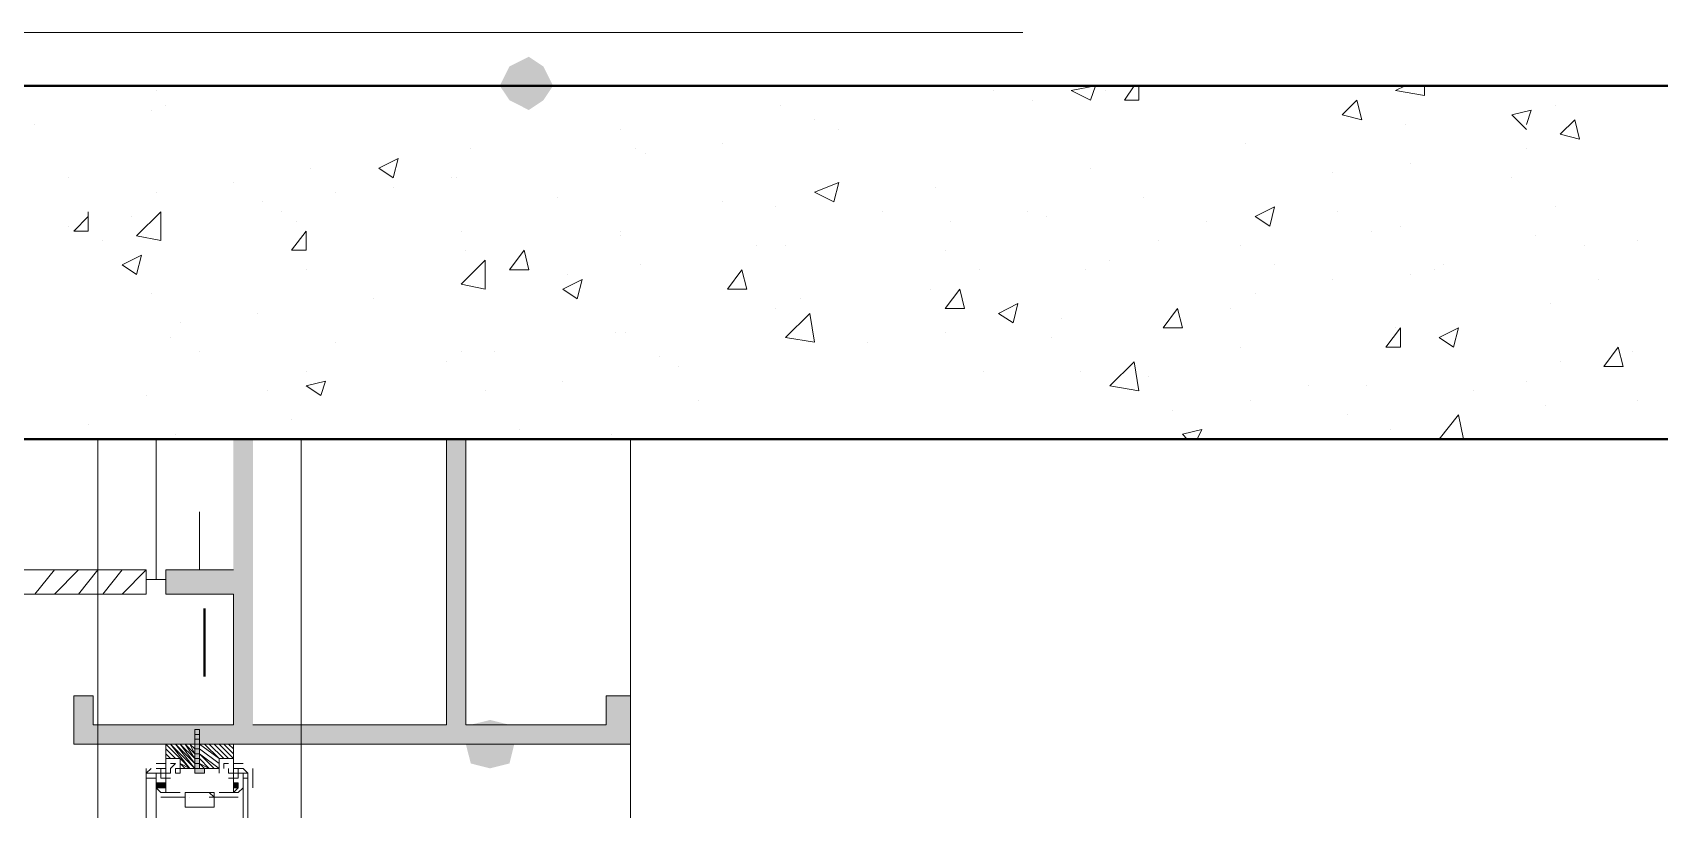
# Model space of a CAD drawing. Header units: millimetres. Extents: x 182 to 575, y -105 to 95.
# Drawn here: x 366.535 to 368.135, y 0.86 to 1.625 of the extents above; entities that cross this region are included whole.
import ezdxf

# ---------------------------------------------------------------- set-up
doc = ezdxf.new("R2010")
doc.units = ezdxf.units.MM
doc.header["$MEASUREMENT"] = 0
doc.layers.add('PDF_Geometry', color=7, linetype='Continuous')
doc.layers.add('PDF_Solid Fills', color=7, linetype='Continuous')

msp = doc.modelspace()

# ---------------------------------------------------------------- hatches: boundary and pattern name
at = {"layer": 'PDF_Solid Fills', "transparency": 33554559}
for points in [[(367.0226, 1.5483), (367.0369, 1.5579), (367.0464, 1.5722), (367.0369, 1.5912), (367.0226, 1.6007), (367.0036, 1.5912), (366.994, 1.5722), (367.0036, 1.5579)], [(367.0036, 0.9436), (366.9845, 0.9483), (366.9655, 0.9436), (366.9607, 0.9436), (366.9607, 1.2245), (366.9417, 1.2245), (366.9417, 0.9436), (366.7512, 0.9436), (366.7512, 1.2245), (366.7321, 1.2245), (366.7321, 1.096), (366.6655, 1.096), (366.6655, 1.0722), (366.7321, 1.0722), (366.7321, 0.9436), (366.594, 0.9436), (366.594, 0.9722), (366.575, 0.9722), (366.575, 0.9245), (366.9607, 0.9245), (366.9655, 0.9055), (366.9845, 0.9007), (367.0036, 0.9055), (367.0083, 0.9245), (367.1226, 0.9245), (367.1226, 0.9722), (367.0988, 0.9722), (367.0988, 0.9436)]]:
    msp.add_hatch(color=256, dxfattribs=at).paths.add_polyline_path(points)
at = {"layer": 'PDF_Solid Fills', "true_color": 0xb9b9b9, "transparency": 33554559}
msp.add_hatch(color=9, dxfattribs=at).paths.add_polyline_path([(366.6988, 0.9007), (366.6988, 0.9388), (366.694, 0.9388), (366.694, 0.896), (366.7036, 0.896), (366.7036, 0.9007)])
at = {"layer": 'PDF_Solid Fills', "true_color": 0xdddddd, "transparency": 33554559}
for points in [[(366.656, 0.8817), (366.6655, 0.8817), (366.6655, 0.8864), (366.656, 0.8864)], [(366.7321, 0.8817), (366.7369, 0.8817), (366.7369, 0.8864), (366.7321, 0.8864)]]:
    msp.add_hatch(color=254, dxfattribs=at).paths.add_polyline_path(points)
h = msp.add_hatch(color=254, dxfattribs=at)
h.paths.add_polyline_path([(366.6607, 0.8817), (366.6607, 0.8864), (366.6607, 0.8817)], flags=0)
h.paths.add_polyline_path([(366.6607, 0.8817), (366.6607, 0.8864), (366.6607, 0.8817)], flags=0)
h.paths.add_polyline_path([(366.6607, 0.8817), (366.6607, 0.8864), (366.6607, 0.8817)], flags=0)
h.paths.add_polyline_path([(366.6607, 0.8817), (366.6607, 0.8864), (366.6607, 0.8817)], flags=0)
h = msp.add_hatch(color=254, dxfattribs=at)
h.paths.add_polyline_path([(366.6655, 0.8817), (366.6655, 0.8817), (366.6655, 0.8817)], flags=0)
h.paths.add_polyline_path([(366.6655, 0.8817), (366.6655, 0.8817), (366.6655, 0.8817)], flags=0)
h.paths.add_polyline_path([(366.6655, 0.8817), (366.6655, 0.8817), (366.6655, 0.8817)], flags=0)
h.paths.add_polyline_path([(366.6655, 0.8817), (366.6655, 0.8817), (366.6655, 0.8817)], flags=0)
h.paths.add_polyline_path([(366.6655, 0.8817), (366.6655, 0.8864), (366.6655, 0.8817)], flags=0)
h = msp.add_hatch(color=254, dxfattribs=at)
h.paths.add_polyline_path([(366.7321, 0.8817), (366.7321, 0.8817), (366.7321, 0.8817)], flags=0)
h.paths.add_polyline_path([(366.7321, 0.8817), (366.7321, 0.8817), (366.7321, 0.8817)], flags=0)
h.paths.add_polyline_path([(366.7321, 0.8817), (366.7321, 0.8864), (366.7321, 0.8817)], flags=0)
h.paths.add_polyline_path([(366.7321, 0.8817), (366.7321, 0.8817), (366.7321, 0.8817)], flags=0)
h.paths.add_polyline_path([(366.7321, 0.8817), (366.7321, 0.8817), (366.7321, 0.8817)], flags=0)
h.paths.add_polyline_path([(366.7321, 0.8817), (366.7321, 0.8817), (366.7321, 0.8817)], flags=0)
h.paths.add_polyline_path([(366.7321, 0.8817), (366.7321, 0.8817), (366.7321, 0.8817)], flags=0)
h.paths.add_polyline_path([(366.7321, 0.8817), (366.7321, 0.8817), (366.7321, 0.8817)], flags=0)
h.paths.add_polyline_path([(366.7321, 0.8817), (366.7321, 0.8817), (366.7321, 0.8817)], flags=0)
h.paths.add_polyline_path([(366.7321, 0.8817), (366.7321, 0.8817), (366.7321, 0.8817)], flags=0)
h.paths.add_polyline_path([(366.7321, 0.8817), (366.7321, 0.8817), (366.7321, 0.8817)], flags=0)
h.paths.add_polyline_path([(366.7321, 0.8817), (366.7321, 0.8817), (366.7321, 0.8817)], flags=0)
h.paths.add_polyline_path([(366.7321, 0.8817), (366.7321, 0.8817), (366.7321, 0.8817)], flags=0)
h.paths.add_polyline_path([(366.7321, 0.8817), (366.7321, 0.8817), (366.7321, 0.8817)], flags=0)
h.paths.add_polyline_path([(366.7321, 0.8817), (366.7321, 0.8817), (366.7321, 0.8817)], flags=0)
h.paths.add_polyline_path([(366.7321, 0.8817), (366.7321, 0.8817), (366.7321, 0.8817)], flags=0)
h = msp.add_hatch(color=254, dxfattribs=at)
h.paths.add_polyline_path([(366.7369, 0.8817), (366.7369, 0.8864), (366.7369, 0.8817)], flags=0)
h.paths.add_polyline_path([(366.7369, 0.8817), (366.7369, 0.8864), (366.7369, 0.8817)], flags=0)
h.paths.add_polyline_path([(366.7369, 0.8817), (366.7369, 0.8864), (366.7369, 0.8817)], flags=0)

# ---------------------------------------------------------------- linework, layer by layer
at = {"layer": 'PDF_Geometry', "lineweight": 13}
for points in [[(364.4464, 1.5722), (364.4464, 1.6245), (367.5083, 1.6245)], [(366.994, 1.5722), (366.9321, 1.5722)], [(366.6988, 1.3103), (366.6988, 1.3103)], [(364.8702, 1.2245), (377.3179, 1.2245)], [(366.5988, 1.2245), (366.5988, -2.4278)], [(366.656, 1.0864), (366.656, 1.2245)], [(366.7988, 1.2245), (366.7988, -2.4278)], [(366.894, 0.9245), (366.9226, 0.9245), (367.1226, 0.9245), (367.1226, 0.9722), (367.0988, 0.9722), (367.0988, 0.9436), (366.9607, 0.9436), (366.9607, 1.2245)], [(366.9226, 0.9436), (366.9417, 0.9436), (366.9417, 1.2245)], [(366.6988, 1.096), (366.6988, 1.1531)], [(366.5369, 1.0722), (366.556, 1.096)], [(366.556, 1.0722), (366.5798, 1.096)], [(366.9417, 0.9245), (366.7512, 0.9245), (366.575, 0.9245), (366.575, 0.9722), (366.594, 0.9722), (366.594, 0.9436), (366.7321, 0.9436), (366.7321, 1.0722), (366.6655, 1.0722), (366.6655, 1.096), (366.7321, 1.096)], [(366.5798, 1.0722), (366.5988, 1.096)], [(366.6036, 1.0722), (366.6226, 1.096)], [(366.6464, 1.0769), (366.6464, 1.0722), (366.6464, 1.096), (366.6226, 1.0722)], [(366.6655, 1.0722), (366.6655, 1.096)], [(366.6655, 1.0864), (366.6464, 1.0864)], [(366.7512, 0.9436), (366.9417, 0.9436)], [(366.8512, 0.9245), (366.675, 0.9245)]]:
    msp.add_lwpolyline(points, dxfattribs=at)
at = {"layer": 'PDF_Geometry', "lineweight": 40}
for points in [[(377.1179, 1.2245), (377.5702, 1.2245), (377.5702, 1.5722), (364.8464, 1.5722), (364.4702, 1.5722), (364.4702, 1.2245), (364.8464, 1.2245), (364.9179, 1.2245)], [(365.6464, 1.2245), (376.394, 1.2245)], [(366.7036, 1.0579), (366.7036, 0.9912)]]:
    msp.add_lwpolyline(points, dxfattribs=at)
at = {"layer": 'PDF_Geometry', "lineweight": 13}
for points in [[(365.8702, 1.5722), (367.2179, 1.5722)], [(366.0369, 1.096), (366.6464, 1.096), (366.6464, 1.0722), (366.0369, 1.0722)], [(366.6464, 0.8912), (366.656, 0.8912), (366.656, 0.1388), (366.6464, 0.1388)], [(366.7464, 0.8912), (366.7417, 0.8912), (366.7417, 0.1388), (366.7464, 0.1388)]]:
    msp.add_lwpolyline(points, close=True, dxfattribs=at)
at = {"layer": 'PDF_Geometry', "lineweight": 0}
for points in [[(367.4226, 1.5722), (367.4226, 1.5722)], [(367.6226, 1.5722), (367.6226, 1.5579), (367.6083, 1.5579), (367.6179, 1.5722)], [(367.9036, 1.5722), (367.9036, 1.5626), (367.875, 1.5674), (367.8845, 1.5722)], [(366.656, 1.5674), (366.656, 1.5674)], [(366.6655, 1.5531), (366.6655, 1.5531)], [(367.2702, 1.5531), (367.2702, 1.5531)], [(367.4798, 1.5674), (367.4798, 1.5674)], [(367.5179, 1.5579), (367.5179, 1.5579)], [(367.5893, 1.5674), (367.5893, 1.5674)], [(368.0321, 1.5531), (368.0321, 1.5531)], [(366.6512, 1.5483), (366.6512, 1.5483)], [(367.3036, 1.5388), (367.3036, 1.5388)], [(368.0036, 1.5293), (367.9893, 1.5436), (368.0083, 1.5483), (368.0036, 1.5341)], [(366.5369, 1.5341), (366.5369, 1.5341)], [(367.1131, 1.5293), (367.1131, 1.5293)], [(367.3274, 1.5293), (367.3274, 1.5293)], [(367.8845, 1.5341), (367.8845, 1.5341)], [(366.9655, 1.5103), (366.9655, 1.5103)], [(367.1274, 1.5103), (367.1274, 1.5103)], [(367.1369, 1.5055), (367.1369, 1.5055)], [(367.2131, 1.515), (367.2131, 1.515)], [(367.7274, 1.515), (367.7274, 1.515)], [(368.0036, 1.5103), (368.0036, 1.5103)], [(366.8083, 1.4912), (366.8083, 1.4912)], [(367.575, 1.4912), (367.575, 1.4912)], [(367.8893, 1.496), (367.8893, 1.496)], [(366.5702, 1.4817), (366.5702, 1.4817)], [(366.7321, 1.4769), (366.7321, 1.4769)], [(366.8893, 1.4722), (366.8893, 1.4722)], [(366.9464, 1.4817), (366.9464, 1.4817)], [(366.9512, 1.4817), (366.9512, 1.4817)], [(367.4226, 1.4722), (367.4226, 1.4722)], [(367.8131, 1.4864), (367.8131, 1.4864)], [(367.9893, 1.4817), (367.9893, 1.4817)], [(366.656, 1.4674), (366.656, 1.4674)], [(366.7607, 1.4579), (366.7607, 1.4579)], [(366.8321, 1.4674), (366.8321, 1.4674)], [(367.0512, 1.4626), (367.0512, 1.4626)], [(367.2131, 1.4579), (367.2131, 1.4579)], [(367.6274, 1.4626), (367.6274, 1.4626)], [(366.5893, 1.4483), (366.5893, 1.4293), (366.575, 1.4293), (366.5893, 1.4436)], [(366.6321, 1.4436), (366.6321, 1.4436)], [(366.7798, 1.4483), (366.7798, 1.4483)], [(367.2655, 1.4531), (367.2655, 1.4531)], [(367.3702, 1.4483), (367.3702, 1.4483)], [(367.5131, 1.4483), (367.5131, 1.4483)], [(367.5321, 1.4436), (367.5321, 1.4436)], [(367.8179, 1.4483), (367.8179, 1.4483)], [(368.0321, 1.4531), (368.0321, 1.4531)], [(366.5702, 1.4341), (366.5702, 1.4341)], [(366.794, 1.4388), (366.794, 1.4388)], [(366.956, 1.4293), (366.956, 1.4293)], [(367.1131, 1.4293), (367.1131, 1.4293)], [(367.1131, 1.4245), (367.1131, 1.4245)], [(367.4369, 1.4388), (367.4369, 1.4388)], [(367.6893, 1.4388), (367.6893, 1.4388)], [(367.8512, 1.4293), (367.8512, 1.4293)], [(367.8798, 1.4341), (367.8798, 1.4341)], [(368.0131, 1.4245), (368.0131, 1.4245)], [(366.6036, 1.4198), (366.6036, 1.4198)], [(366.9607, 1.4103), (366.9607, 1.4103)], [(367.2464, 1.415), (367.2464, 1.415)], [(367.275, 1.415), (367.275, 1.415)], [(367.4321, 1.4103), (367.4321, 1.4103)], [(367.6417, 1.4198), (367.6417, 1.4198)], [(367.7226, 1.415), (367.7226, 1.415)], [(368.0607, 1.415), (368.0607, 1.415)], [(368.1131, 1.4198), (368.1131, 1.4198)], [(367.1321, 1.396), (367.1321, 1.396)], [(367.594, 1.4007), (367.594, 1.4007)], [(367.756, 1.396), (367.756, 1.396)], [(367.9226, 1.396), (367.9226, 1.396)], [(366.8036, 1.3912), (366.8036, 1.3912)], [(367.0607, 1.3864), (367.0607, 1.3864)], [(367.4655, 1.3912), (367.4655, 1.3912)], [(367.5702, 1.3912), (367.5702, 1.3912)], [(367.8131, 1.3817), (367.8131, 1.3817)], [(367.8893, 1.3864), (367.8893, 1.3864)], [(367.9131, 1.3912), (367.9131, 1.3912)], [(368.075, 1.3817), (368.075, 1.3817)], [(366.6512, 1.3674), (366.6512, 1.3674)], [(366.8702, 1.3626), (366.8702, 1.3626)], [(367.2893, 1.3626), (367.2893, 1.3626)], [(367.4179, 1.3722), (367.4179, 1.3722)], [(367.7369, 1.3674), (367.7369, 1.3674)], [(366.7559, 1.3483), (366.7559, 1.3483)], [(367.2655, 1.3531), (367.2655, 1.3531)], [(367.7131, 1.3531), (367.7131, 1.3531)], [(368.0274, 1.3579), (368.0274, 1.3579)], [(366.6798, 1.3388), (366.6798, 1.3388)], [(367.1083, 1.3293), (367.1083, 1.3293)], [(367.1179, 1.3293), (367.1179, 1.3293)], [(367.4321, 1.3293), (367.4321, 1.3293)], [(367.5464, 1.3436), (367.5464, 1.3436)], [(367.875, 1.3341), (367.875, 1.3341)], [(366.6702, 1.3245), (366.6702, 1.3245)], [(366.8321, 1.3198), (366.8321, 1.3198)], [(367.356, 1.3198), (367.356, 1.3198)], [(367.5369, 1.3245), (367.5369, 1.3245)], [(367.7226, 1.315), (367.7226, 1.315)], [(366.9417, 1.3007), (366.9417, 1.3007)], [(366.956, 1.3103), (366.956, 1.3103)], [(366.9893, 1.3103), (366.9893, 1.3103)], [(367.1512, 1.3055), (367.1512, 1.3055)], [(368.0369, 1.3007), (368.0369, 1.3007)], [(368.1083, 1.3103), (368.1083, 1.3103)], [(366.8036, 1.2912), (366.8036, 1.2912)], [(367.056, 1.2817), (367.056, 1.2817)], [(367.1702, 1.296), (367.1702, 1.296)], [(367.4702, 1.2912), (367.4702, 1.2912)], [(367.5655, 1.2912), (367.5655, 1.2912)], [(367.6321, 1.2864), (367.6321, 1.2864)], [(368.0036, 1.2817), (368.0036, 1.2817)], [(366.6464, 1.2674), (366.6464, 1.2674)], [(366.7655, 1.2722), (366.7655, 1.2722)], [(366.9798, 1.2722), (366.9798, 1.2722)], [(367.7893, 1.2769), (367.7893, 1.2769)], [(367.8464, 1.2769), (367.8464, 1.2769)], [(367.9512, 1.2722), (367.9512, 1.2722)], [(367.1893, 1.2626), (367.1893, 1.2626)], [(367.656, 1.2531), (367.656, 1.2531)], [(367.7321, 1.2626), (367.7321, 1.2626)], [(367.8274, 1.2483), (367.8274, 1.2483)], [(367.9226, 1.2245), (367.9179, 1.2245), (367.9369, 1.2483), (367.9417, 1.2245)], [(368.0226, 1.2579), (368.0226, 1.2579)], [(368.1131, 1.2626), (368.1131, 1.2626)], [(366.5893, 1.2388), (366.5893, 1.2388)], [(366.7893, 1.2436), (366.7893, 1.2436)], [(367.0131, 1.2341), (367.0131, 1.2341)], [(367.6702, 1.2245), (367.6655, 1.2293), (367.6845, 1.2341), (367.6798, 1.2245)], [(367.8702, 1.2341), (367.8702, 1.2341)], [(366.675, 1.2293), (366.675, 1.2293)], [(367.1036, 1.2293), (367.1036, 1.2293)], [(367.4655, 1.2245), (367.4655, 1.2245)]]:
    msp.add_lwpolyline(points, dxfattribs=at)
for points in [[(367.5798, 1.5722), (367.575, 1.5579), (367.556, 1.5674)], [(367.8369, 1.5579), (367.8417, 1.5388), (367.8226, 1.5436)], [(368.0512, 1.5388), (368.056, 1.5198), (368.0369, 1.5245)], [(366.894, 1.5007), (366.8893, 1.4817), (366.875, 1.4912)], [(367.3274, 1.4769), (367.3226, 1.4579), (367.3036, 1.4674)], [(366.6607, 1.4198), (366.6369, 1.4245), (366.6607, 1.4483)], [(367.756, 1.4531), (367.7512, 1.4341), (367.7369, 1.4436)], [(366.8036, 1.4293), (366.8036, 1.4103), (366.7893, 1.4103)], [(367.0179, 1.4103), (367.0226, 1.3912), (367.0036, 1.3912)], [(366.6417, 1.4055), (366.6369, 1.3864), (366.6226, 1.396)], [(366.9798, 1.3722), (366.956, 1.3769), (366.9798, 1.4007)], [(367.075, 1.3817), (367.0702, 1.3626), (367.056, 1.3722)], [(367.2321, 1.3912), (367.2369, 1.3722), (367.2179, 1.3722)], [(367.4464, 1.3722), (367.4512, 1.3531), (367.4321, 1.3531)], [(367.3036, 1.3198), (367.275, 1.3245), (367.2988, 1.3483)], [(367.5036, 1.3579), (367.4988, 1.3388), (367.4845, 1.3483)], [(367.6607, 1.3531), (367.6655, 1.3341), (367.6464, 1.3341)], [(367.8798, 1.3341), (367.8798, 1.315), (367.8655, 1.315)], [(367.9369, 1.3341), (367.9321, 1.315), (367.9179, 1.3245)], [(368.094, 1.315), (368.0988, 1.296), (368.0798, 1.296)], [(367.6226, 1.2722), (367.594, 1.2769), (367.6179, 1.3007)], [(366.8226, 1.2817), (366.8179, 1.2674), (366.8036, 1.2769)]]:
    msp.add_lwpolyline(points, close=True, dxfattribs=at)
at = {"layer": 'PDF_Geometry', "lineweight": 20}
msp.add_lwpolyline([(367.1226, 1.2245), (367.1226, 1.0245), (367.1226, 0.7245), (367.1226, -2.4278)], dxfattribs=at)
at = {"layer": 'PDF_Geometry', "color": 8, "lineweight": 13, "true_color": 0x808080}
for points in [[(366.7036, 0.9007), (366.7036, 0.896), (366.6988, 0.896), (366.694, 0.896), (366.694, 0.9007), (366.694, 0.9388), (366.6988, 0.9388), (366.6988, 0.9007), (366.6988, 0.9388), (366.694, 0.9388), (366.694, 0.9007), (366.694, 0.896), (366.6988, 0.896), (366.7036, 0.896), (366.7036, 0.9007), (366.694, 0.9007), (366.6702, 0.9245), (366.694, 0.9007), (366.675, 0.9245), (366.694, 0.9055), (366.6798, 0.9245), (366.694, 0.9103), (366.6845, 0.9245), (366.694, 0.915)], [(366.694, 0.9388), (366.6988, 0.9388), (366.694, 0.9388)], [(366.694, 0.9293), (366.6988, 0.9293), (366.694, 0.9293), (366.6988, 0.9293)], [(366.6798, 0.9103), (366.6655, 0.9245), (366.6798, 0.9103), (366.6893, 0.9007), (366.6702, 0.9245), (366.6655, 0.9245), (366.6655, 0.9103), (366.6798, 0.9103), (366.6798, 0.9007), (366.6988, 0.9007), (366.7179, 0.9007), (366.7179, 0.896), (366.7179, 0.9007), (366.7179, 0.9103), (366.7321, 0.9103), (366.7321, 0.896), (366.7274, 0.896), (366.7321, 0.896), (366.7321, 0.9245), (366.7274, 0.9245), (366.7321, 0.9245), (366.7321, 0.9103), (366.7179, 0.9103), (366.7179, 0.9007), (366.6988, 0.9007), (366.6798, 0.9007), (366.6798, 0.896), (366.675, 0.896), (366.675, 0.9007), (366.6798, 0.9007), (366.6798, 0.9103), (366.6655, 0.9103), (366.6655, 0.896), (366.6702, 0.896), (366.6702, 0.9007)], [(366.6893, 0.9245), (366.694, 0.915), (366.6893, 0.9245), (366.694, 0.9198), (366.694, 0.9245), (366.6655, 0.9245), (366.6655, 0.896), (366.6702, 0.896), (366.6702, 0.9007), (366.675, 0.9055), (366.6702, 0.9055)], [(366.694, 0.9245), (366.694, 0.9245)], [(366.694, 0.915), (366.6988, 0.915), (366.694, 0.915)], [(366.7274, 0.9245), (366.6988, 0.9245), (366.7179, 0.9103)], [(366.6988, 0.915), (366.7131, 0.9007), (366.6988, 0.915), (366.7179, 0.9007)], [(366.7036, 0.9245), (366.7179, 0.9103), (366.7036, 0.9245)], [(366.7083, 0.9245), (366.7226, 0.9103), (366.7083, 0.9245), (366.7226, 0.9103)], [(366.7131, 0.9245), (366.7274, 0.9103), (366.7131, 0.9245)], [(366.7179, 0.9245), (366.7321, 0.9103), (366.7179, 0.9245)], [(366.7226, 0.9245), (366.7321, 0.915), (366.7226, 0.9245)], [(366.7274, 0.9245), (366.7321, 0.9198), (366.7274, 0.9245)], [(366.7321, 0.9245), (366.7321, 0.9198)], [(366.6512, 0.9007), (366.6464, 0.896), (366.656, 0.896), (366.6607, 0.896), (366.6607, 0.9007), (366.656, 0.9007)], [(366.6464, 0.9007), (366.6464, 0.8817)], [(366.656, 0.8864), (366.656, 0.896), (366.6607, 0.896), (366.6607, 0.8912), (366.6655, 0.8912), (366.6655, 0.896), (366.6607, 0.896), (366.6607, 0.9007), (366.6655, 0.9007), (366.6655, 0.9055), (366.656, 0.9055)], [(366.6655, 0.9103), (366.6655, 0.9103)], [(366.675, 0.9007), (366.675, 0.9007)], [(366.6798, 0.9007), (366.6845, 0.9007), (366.6798, 0.9055), (366.6893, 0.9007)], [(366.6798, 0.9007), (366.6798, 0.9007)], [(366.694, 0.9103), (366.6988, 0.9103), (366.694, 0.9103), (366.6988, 0.9103)], [(366.6988, 0.9055), (366.694, 0.9055)], [(366.694, 0.9007), (366.694, 0.9007)], [(366.694, 0.9007), (366.6988, 0.9007), (366.694, 0.9007)], [(366.6988, 0.9007), (366.7036, 0.9007), (366.6988, 0.9055), (366.7083, 0.9007)], [(366.7274, 0.9055), (366.7226, 0.9055), (366.7226, 0.9007)], [(366.7321, 0.896), (366.7274, 0.896), (366.7274, 0.9007), (366.7274, 0.896)], [(366.7417, 0.8864), (366.7417, 0.896), (366.7369, 0.896), (366.7369, 0.8912), (366.7321, 0.8912), (366.7321, 0.896), (366.7369, 0.896), (366.7369, 0.9007), (366.7321, 0.9007), (366.7321, 0.9055), (366.7417, 0.9055)], [(366.7512, 0.9007), (366.7512, 0.8817)], [(366.6464, 0.8769), (366.6464, 0.896), (366.656, 0.896), (366.656, 0.8817), (366.6607, 0.8769), (366.6655, 0.8769), (366.6798, 0.8769)], [(366.6512, 0.896), (366.6512, 0.896)], [(366.656, 0.896), (366.656, 0.896)], [(366.656, 0.8864), (366.656, 0.8864)], [(366.656, 0.8817), (366.656, 0.8817)], [(366.656, 0.8817), (366.656, 0.8817)], [(366.656, 0.8817), (366.6607, 0.8769)], [(366.6607, 0.8864), (366.6607, 0.8817), (366.6607, 0.8864), (366.6607, 0.8817), (366.6607, 0.8864), (366.6607, 0.8817), (366.6607, 0.8864), (366.6607, 0.8817)], [(366.6655, 0.8817), (366.6655, 0.8864), (366.6655, 0.8912)], [(366.6702, 0.8912), (366.6655, 0.8912), (366.6655, 0.8864)], [(366.6655, 0.8864), (366.6655, 0.8817), (366.6655, 0.8864)], [(366.6655, 0.8817), (366.6655, 0.8769), (366.6655, 0.8817)], [(366.7464, 0.8769), (366.7464, 0.896), (366.7417, 0.896), (366.7417, 0.8817), (366.7369, 0.8769), (366.7321, 0.8769), (366.7179, 0.8769)], [(366.7274, 0.8912), (366.7321, 0.8912), (366.7321, 0.8864), (366.7321, 0.8912)], [(366.7321, 0.8769), (366.7369, 0.8817), (366.7321, 0.8817), (366.7321, 0.8864), (366.7369, 0.8864), (366.7369, 0.8817), (366.7369, 0.8864), (366.7369, 0.8817), (366.7369, 0.8864), (366.7369, 0.8817), (366.7369, 0.8864), (366.7369, 0.8817)], [(366.7321, 0.8817), (366.7321, 0.8769), (366.7321, 0.8817)], [(366.7417, 0.896), (366.7417, 0.896)], [(366.7417, 0.896), (366.7417, 0.896)], [(366.7417, 0.8864), (366.7417, 0.8864)], [(366.7417, 0.8817), (366.7417, 0.8817)], [(366.7464, 0.8817), (366.7464, 0.8817)], [(366.7131, 0.8722), (366.7083, 0.8769), (366.7131, 0.8769), (366.7083, 0.8769), (366.6988, 0.8769), (366.6893, 0.8769), (366.6845, 0.8769), (366.6845, 0.8722), (366.6798, 0.8722), (366.6607, 0.8722)], [(366.6798, 0.8769), (366.6798, 0.8769)], [(366.6798, 0.8769), (366.6798, 0.8769)], [(366.6798, 0.8769), (366.6798, 0.8769)], [(366.6845, 0.8769), (366.6845, 0.8769)], [(366.6845, 0.8769), (366.6845, 0.8769)], [(366.6845, 0.8769), (366.6845, 0.8769)], [(366.6845, 0.8769), (366.6845, 0.8769)], [(366.7083, 0.8769), (366.6988, 0.8769), (366.6893, 0.8769), (366.6845, 0.8769)], [(366.6893, 0.8722), (366.6893, 0.8722)], [(366.7083, 0.8722), (366.7083, 0.8722)], [(366.7369, 0.8722), (366.7131, 0.8722), (366.7083, 0.8722)]]:
    msp.add_lwpolyline(points, dxfattribs=at)
for points in [[(366.694, 0.9388), (366.6988, 0.9388), (366.694, 0.9388), (366.6988, 0.9388)], [(366.6988, 0.9341), (366.694, 0.9341), (366.6988, 0.9341), (366.694, 0.9341), (366.6988, 0.9341), (366.694, 0.9341), (366.6988, 0.9341), (366.694, 0.9341), (366.6988, 0.9341), (366.694, 0.9341)], [(366.694, 0.9293), (366.6988, 0.9293), (366.694, 0.9293), (366.6988, 0.9293)], [(366.675, 0.9103), (366.6655, 0.9198)], [(366.6702, 0.9103), (366.6655, 0.915)], [(366.694, 0.9245), (366.6988, 0.9245), (366.694, 0.9245), (366.6988, 0.9245)], [(366.694, 0.9245), (366.6988, 0.9245), (366.694, 0.9245), (366.6988, 0.9245), (366.694, 0.9245), (366.6988, 0.9245)], [(366.694, 0.9198), (366.6988, 0.9198), (366.694, 0.9198), (366.6988, 0.9198), (366.694, 0.9198), (366.6988, 0.9198)], [(366.694, 0.9198), (366.6988, 0.9198)], [(366.694, 0.915), (366.6988, 0.915), (366.694, 0.915), (366.6988, 0.915), (366.694, 0.915), (366.6988, 0.915), (366.694, 0.915), (366.6988, 0.915)], [(366.7179, 0.9055), (366.6988, 0.9198)], [(366.694, 0.9103), (366.6988, 0.9103), (366.694, 0.9103), (366.6988, 0.9103)], [(366.694, 0.9055), (366.6988, 0.9055), (366.694, 0.9055), (366.6988, 0.9055), (366.694, 0.9055), (366.6988, 0.9055)], [(366.694, 0.9007), (366.6988, 0.9007), (366.694, 0.9007), (366.6988, 0.9007)], [(366.7083, 0.9007), (366.6988, 0.9103)], [(366.7417, 0.9007), (366.7369, 0.9007), (366.7369, 0.896), (366.7464, 0.896)], [(366.656, 0.8864), (366.656, 0.8817), (366.6655, 0.8817), (366.6655, 0.8864)], [(366.7321, 0.8864), (366.7321, 0.8817), (366.7321, 0.8864), (366.7321, 0.8817)]]:
    msp.add_lwpolyline(points, close=True, dxfattribs=at)
at = {"layer": 'PDF_Geometry', "color": 254, "lineweight": 13, "true_color": 0xdddddd}
for points in [[(366.6607, 0.8864), (366.6607, 0.8864), (366.6607, 0.8864)], [(366.6607, 0.8864), (366.6607, 0.8864), (366.6607, 0.8864)], [(366.6607, 0.8864), (366.6607, 0.8864), (366.6607, 0.8864)], [(366.6607, 0.8864), (366.6607, 0.8864), (366.6607, 0.8864)], [(366.6607, 0.8864), (366.6607, 0.8864), (366.6607, 0.8864)], [(366.6607, 0.8864), (366.6607, 0.8864), (366.6607, 0.8864)], [(366.6607, 0.8864), (366.6607, 0.8864), (366.6607, 0.8864)], [(366.6607, 0.8864), (366.6607, 0.8864), (366.6607, 0.8864)], [(366.6607, 0.8864), (366.6607, 0.8864), (366.6607, 0.8864)], [(366.6607, 0.8864), (366.6607, 0.8864), (366.6607, 0.8864)], [(366.6607, 0.8864), (366.6607, 0.8864), (366.6607, 0.8864)], [(366.6607, 0.8864), (366.6607, 0.8864), (366.6607, 0.8864)], [(366.6607, 0.8817), (366.6607, 0.8817), (366.6607, 0.8817)], [(366.6607, 0.8817), (366.6607, 0.8817), (366.6607, 0.8817)], [(366.6607, 0.8817), (366.6607, 0.8817), (366.6607, 0.8817)], [(366.6607, 0.8817), (366.6607, 0.8817), (366.6607, 0.8817)], [(366.6607, 0.8817), (366.6607, 0.8817), (366.6607, 0.8817)], [(366.6607, 0.8817), (366.6607, 0.8817), (366.6607, 0.8817)], [(366.6607, 0.8817), (366.6607, 0.8817), (366.6607, 0.8817)], [(366.6607, 0.8817), (366.6607, 0.8817), (366.6607, 0.8817)], [(366.6607, 0.8817), (366.6607, 0.8817), (366.6607, 0.8817)], [(366.6607, 0.8817), (366.6607, 0.8817), (366.6607, 0.8817)], [(366.6607, 0.8817), (366.6607, 0.8817), (366.6607, 0.8817)], [(366.6607, 0.8817), (366.6607, 0.8817), (366.6607, 0.8817)], [(366.6655, 0.8864), (366.6655, 0.8864), (366.6655, 0.8864)], [(366.6655, 0.8864), (366.6655, 0.8864), (366.6655, 0.8864)], [(366.6655, 0.8864), (366.6655, 0.8864), (366.6655, 0.8864)], [(366.6655, 0.8864), (366.6655, 0.8864), (366.6655, 0.8864)], [(366.6655, 0.8864), (366.6655, 0.8864), (366.6655, 0.8864)], [(366.6655, 0.8864), (366.6655, 0.8864), (366.6655, 0.8864)], [(366.6655, 0.8864), (366.6655, 0.8864), (366.6655, 0.8864)], [(366.6655, 0.8864), (366.6655, 0.8864), (366.6655, 0.8864)], [(366.6655, 0.8864), (366.6655, 0.8864), (366.6655, 0.8864)], [(366.6655, 0.8864), (366.6655, 0.8864), (366.6655, 0.8864)], [(366.6655, 0.8864), (366.6655, 0.8864), (366.6655, 0.8864)], [(366.6655, 0.8864), (366.6655, 0.8864), (366.6655, 0.8864)], [(366.6655, 0.8864), (366.6655, 0.8864), (366.6655, 0.8864)], [(366.6655, 0.8864), (366.6655, 0.8864), (366.6655, 0.8864)], [(366.6655, 0.8864), (366.6655, 0.8864), (366.6655, 0.8864)], [(366.6655, 0.8864), (366.6655, 0.8864), (366.6655, 0.8864)], [(366.6655, 0.8864), (366.6655, 0.8864), (366.6655, 0.8864)], [(366.6655, 0.8864), (366.6655, 0.8864), (366.6655, 0.8864)], [(366.6655, 0.8864), (366.6655, 0.8864), (366.6655, 0.8864)], [(366.6655, 0.8864), (366.6655, 0.8864), (366.6655, 0.8864)], [(366.6655, 0.8864), (366.6655, 0.8864), (366.6655, 0.8864)], [(366.6655, 0.8817), (366.6655, 0.8817), (366.6655, 0.8817)], [(366.6655, 0.8817), (366.6655, 0.8817), (366.6655, 0.8817)], [(366.6655, 0.8817), (366.6655, 0.8817), (366.6655, 0.8817)], [(366.6655, 0.8817), (366.6655, 0.8817), (366.6655, 0.8817)], [(366.6655, 0.8817), (366.6655, 0.8817), (366.6655, 0.8817)], [(366.6655, 0.8817), (366.6655, 0.8817), (366.6655, 0.8817)], [(366.6655, 0.8817), (366.6655, 0.8817), (366.6655, 0.8817)], [(366.6655, 0.8817), (366.6655, 0.8817), (366.6655, 0.8817)], [(366.6655, 0.8817), (366.6655, 0.8817), (366.6655, 0.8817)], [(366.6655, 0.8817), (366.6655, 0.8817), (366.6655, 0.8817)], [(366.6655, 0.8817), (366.6655, 0.8817), (366.6655, 0.8817)], [(366.6655, 0.8817), (366.6655, 0.8817), (366.6655, 0.8817)], [(366.6655, 0.8817), (366.6655, 0.8817), (366.6655, 0.8817)], [(366.6655, 0.8817), (366.6655, 0.8817), (366.6655, 0.8817)], [(366.6655, 0.8817), (366.6655, 0.8817), (366.6655, 0.8817)], [(366.6655, 0.8817), (366.6655, 0.8817), (366.6655, 0.8817)], [(366.6655, 0.8817), (366.6655, 0.8817), (366.6655, 0.8817)], [(366.6655, 0.8817), (366.6655, 0.8817), (366.6655, 0.8817)], [(366.6655, 0.8817), (366.6655, 0.8817), (366.6655, 0.8817)], [(366.7321, 0.8864), (366.7321, 0.8864), (366.7321, 0.8864)], [(366.7321, 0.8864), (366.7321, 0.8864), (366.7321, 0.8864)], [(366.7321, 0.8864), (366.7321, 0.8864), (366.7321, 0.8864)], [(366.7321, 0.8864), (366.7321, 0.8864), (366.7321, 0.8864)], [(366.7321, 0.8864), (366.7321, 0.8864), (366.7321, 0.8864)], [(366.7321, 0.8864), (366.7321, 0.8864), (366.7321, 0.8864)], [(366.7321, 0.8864), (366.7321, 0.8864), (366.7321, 0.8864)], [(366.7321, 0.8864), (366.7321, 0.8864), (366.7321, 0.8864)], [(366.7321, 0.8864), (366.7321, 0.8864), (366.7321, 0.8864)], [(366.7321, 0.8864), (366.7321, 0.8864), (366.7321, 0.8864)], [(366.7321, 0.8864), (366.7321, 0.8864), (366.7321, 0.8864)], [(366.7321, 0.8864), (366.7321, 0.8864), (366.7321, 0.8864)], [(366.7321, 0.8864), (366.7321, 0.8864), (366.7321, 0.8864)], [(366.7321, 0.8864), (366.7321, 0.8864), (366.7321, 0.8864)], [(366.7321, 0.8864), (366.7321, 0.8864), (366.7321, 0.8864)], [(366.7321, 0.8864), (366.7321, 0.8864), (366.7321, 0.8864)], [(366.7321, 0.8864), (366.7321, 0.8864), (366.7321, 0.8864)], [(366.7321, 0.8864), (366.7321, 0.8864), (366.7321, 0.8864)], [(366.7321, 0.8864), (366.7321, 0.8864), (366.7321, 0.8864)], [(366.7321, 0.8864), (366.7321, 0.8864), (366.7321, 0.8864)], [(366.7321, 0.8864), (366.7321, 0.8864), (366.7321, 0.8864)], [(366.7321, 0.8864), (366.7321, 0.8864), (366.7321, 0.8864)], [(366.7321, 0.8864), (366.7321, 0.8864), (366.7321, 0.8864)], [(366.7321, 0.8817), (366.7321, 0.8817), (366.7321, 0.8817)], [(366.7321, 0.8817), (366.7321, 0.8817), (366.7321, 0.8817)], [(366.7321, 0.8817), (366.7321, 0.8817), (366.7321, 0.8817)], [(366.7321, 0.8817), (366.7321, 0.8817), (366.7321, 0.8817)], [(366.7369, 0.8864), (366.7369, 0.8864), (366.7369, 0.8864)], [(366.7369, 0.8864), (366.7369, 0.8864), (366.7369, 0.8864)], [(366.7369, 0.8864), (366.7369, 0.8864), (366.7369, 0.8864)], [(366.7369, 0.8864), (366.7369, 0.8864), (366.7369, 0.8864)], [(366.7369, 0.8864), (366.7369, 0.8864), (366.7369, 0.8864)], [(366.7369, 0.8864), (366.7369, 0.8864), (366.7369, 0.8864)], [(366.7369, 0.8817), (366.7369, 0.8817), (366.7369, 0.8817)], [(366.7369, 0.8817), (366.7369, 0.8817), (366.7369, 0.8817)], [(366.7369, 0.8817), (366.7369, 0.8817), (366.7369, 0.8817)], [(366.7369, 0.8817), (366.7369, 0.8817), (366.7369, 0.8817)], [(366.7369, 0.8817), (366.7369, 0.8817), (366.7369, 0.8817)], [(366.7369, 0.8817), (366.7369, 0.8817), (366.7369, 0.8817)], [(366.7369, 0.8817), (366.7369, 0.8817), (366.7369, 0.8817)], [(366.7369, 0.8817), (366.7369, 0.8817), (366.7369, 0.8817)], [(366.7369, 0.8817), (366.7369, 0.8817), (366.7369, 0.8817)], [(366.7369, 0.8817), (366.7369, 0.8817), (366.7369, 0.8817)]]:
    msp.add_lwpolyline(points, dxfattribs=at)
at = {"layer": 'PDF_Geometry', "color": 9, "lineweight": 13, "true_color": 0xb9b9b9}
for points in [[(366.7036, 0.896), (366.694, 0.896), (366.7036, 0.896)], [(366.6988, 0.896), (366.694, 0.896), (366.6988, 0.896)], [(366.6988, 0.896), (366.6988, 0.896), (366.6988, 0.896)], [(366.6988, 0.896), (366.6988, 0.896), (366.6988, 0.896)], [(366.6988, 0.896), (366.6988, 0.896), (366.6988, 0.896)], [(366.6988, 0.896), (366.6988, 0.896), (366.6988, 0.896)]]:
    msp.add_lwpolyline(points, dxfattribs=at)
at = {"layer": 'PDF_Geometry', "lineweight": 20}
msp.add_lwpolyline([(366.7131, 0.8769), (366.7131, 0.8626), (366.6845, 0.8626), (366.6845, 0.8769)], close=True, dxfattribs=at)

doc.saveas('drawing.dxf')
